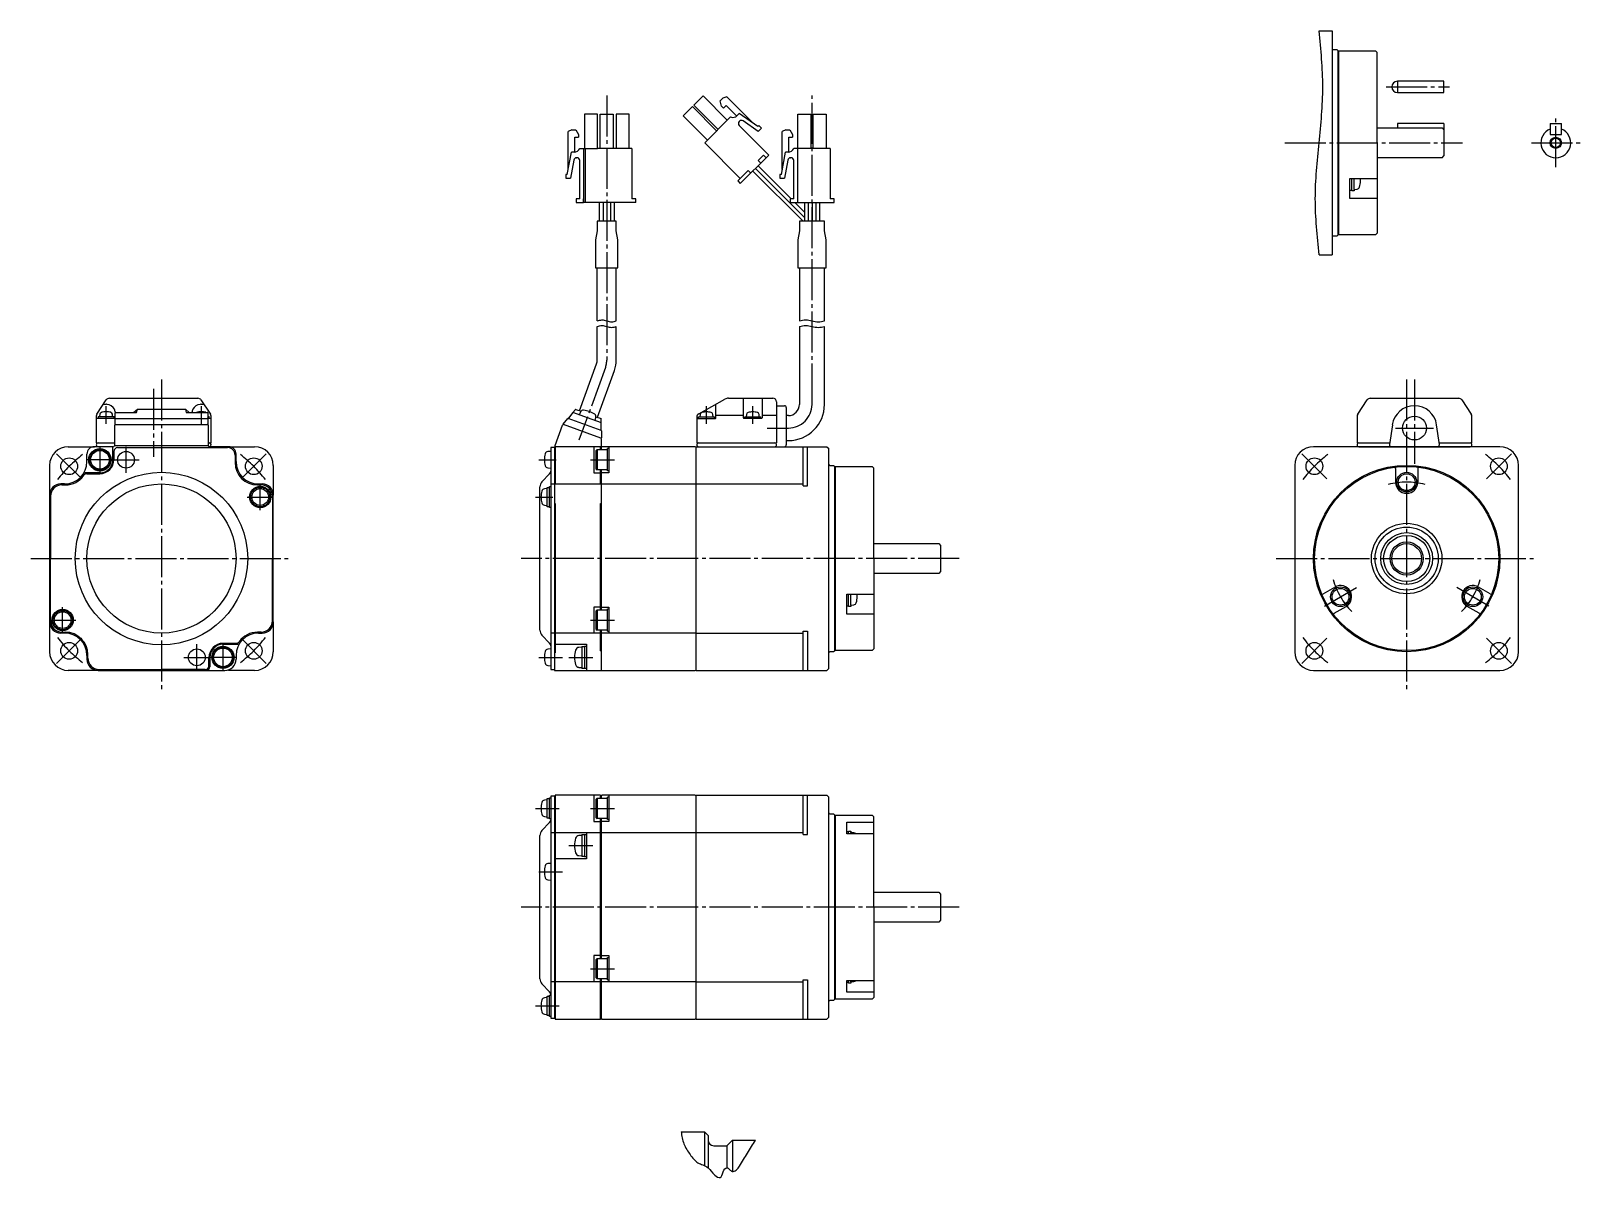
# Model space of a CAD drawing. Header units: millimetres. Extents: x -212 to 204, y -168 to 140.
import ezdxf

# ---------------------------------------------------------------- set-up
doc = ezdxf.new("R2010")
doc.units = ezdxf.units.MM
doc.linetypes.add('DASH_CENTER', pattern=[14, 11, -1, 1, -1])

msp = doc.modelspace()

# ---------------------------------------------------------------- linework, layer by layer
at = {"color": 7, "linetype": 'Continuous'}
for p, q in [((133.5, 140), (137, 140)), ((137, 140), (137, 80)), ((137.3, 135), (138.3, 135)), ((138.3, 135), (138.5, 134.8)), ((138.5, 134.8), (138.5, 85.2)), ((138.7, 133.9), (138.8, 133.9)), ((138.8, 134.6), (138.9, 134.7)), ((138.8, 85.4), (138.8, 134.6)), ((138.9, 134.7), (148.6, 134.7)), ((148.6, 134.7), (149.1, 134.2)), ((149.1, 110), (149.1, 134.2)), ((154.5, 126.5), (154.5, 123.5)), ((167, 126.5), (154.5, 126.5)), ((167, 123.5), (167, 126.5)), ((-31.73, 122.57), (-34.21, 120.09)), ((-25.23, 116.06), (-31.73, 122.57)), ((-27.11, 121.25), (-26.4, 121.96)), ((-26.76, 119.84), (-27.11, 121.25)), ((-25.34, 122.31), (-26.4, 121.96)), ((-25.34, 122.31), (-18.18, 115.15)), ((154.5, 123.5), (167, 123.5)), ((-63.55, 117.7), (-63.55, 108.5)), ((-60.05, 117.7), (-63.55, 117.7)), ((-60.05, 108.5), (-60.05, 117.7)), ((-59.3, 117.7), (-55.8, 117.7)), ((-59.3, 108.5), (-59.3, 117.7)), ((-55.8, 117.7), (-55.8, 108.5)), ((-51.55, 117.7), (-55.05, 117.7)), ((-55.05, 117.7), (-55.05, 108.5)), ((-51.55, 108.5), (-51.55, 117.7)), ((-34.59, 119.71), (-37.07, 117.23)), ((-37.07, 117.23), (-30.56, 110.73)), ((-28.09, 113.2), (-34.59, 119.71)), ((-34.21, 120.09), (-27.7, 113.59)), ((-31.27, 110.02), (-24.34, 116.95)), ((-26.23, 119.31), (-26.76, 119.84)), ((-26.23, 119.31), (-25.52, 120.01)), ((-25.52, 120.01), (-22.69, 117.19)), ((-22.05, 117.83), (-22.57, 117.3)), ((-17.03, 114.36), (-22.05, 117.83)), ((-6.28, 108.5), (-6.28, 117.7)), ((-6.28, 117.7), (-2.78, 117.7)), ((-2.78, 117.7), (-2.78, 108.5)), ((-2.23, 108.5), (-2.23, 117.7)), ((-2.23, 117.7), (1.27, 117.7)), ((1.27, 117.7), (1.27, 108.5)), ((-66.89, 113.5), (-67.89, 113)), ((-67.89, 102.88), (-67.89, 113)), ((-66.89, 113.5), (-65.89, 113.5)), ((-65.89, 113.5), (-65.14, 112.25)), ((-65.14, 112.25), (-65.14, 111.5)), ((-22.04, 115.71), (-21.96, 115.8)), ((-22.04, 114.65), (-14.09, 106.7)), ((-16.92, 113.06), (-21, 115.89)), ((-16.74, 114.65), (-17.03, 114.36)), ((-16.92, 113.06), (-16.03, 113.94)), ((-16.03, 113.94), (-16.74, 114.65)), ((-9.48, 113.5), (-10.48, 113)), ((-10.48, 102.88), (-10.48, 113)), ((-9.48, 113.5), (-8.48, 113.5)), ((-8.48, 113.5), (-7.73, 112.25)), ((-7.73, 112.25), (-7.73, 111.5)), ((149.1, 114), (166.5, 114)), ((167, 115.2), (154.5, 115.2)), ((154.5, 115.2), (154.5, 114)), ((166.5, 114), (167, 113.5)), ((167, 115.2), (167, 106.5)), ((195.5, 115.2), (198.5, 115.2)), ((195.5, 115.2), (195.5, 112.2)), ((195.5, 112.2), (198.5, 112.2)), ((198.5, 112.2), (198.5, 115.2)), ((-66.14, 111.5), (-65.14, 111.5)), ((-66.14, 107.5), (-66.14, 111.5)), ((-64.8, 108.5), (-61.3, 108.5)), ((-63.8, 108.5), (-63.8, 94)), ((-63.3, 94), (-63.3, 108.5)), ((-61.3, 108.5), (-60.05, 108.5)), ((-59.3, 108.5), (-60.05, 108.5)), ((-55.8, 108.5), (-59.3, 108.5)), ((-50.8, 108.5), (-55.8, 108.5)), ((-50.8, 108.5), (-50.8, 95)), ((-21.73, 100.47), (-31.27, 110.02)), ((-8.73, 111.5), (-7.73, 111.5)), ((-8.73, 107.5), (-8.73, 111.5)), ((2.4, 108.5), (-7.4, 108.5)), ((-6.4, 108.5), (-6.4, 94)), ((2.4, 108.5), (2.4, 95)), ((149.1, 110), (149.1, 85.8)), ((-68.14, 101.5), (-67.05, 107.5)), ((-66.41, 105.38), (-67.3, 100.5)), ((-66.3, 107.5), (-67.05, 107.5)), ((-65.68, 106), (-65.55, 106)), ((-64.8, 95), (-64.8, 105.25)), ((-21.73, 99.06), (-14.09, 106.7)), ((-16.92, 105.28), (-15.5, 106.7)), ((-16.92, 105.28), (-16.21, 104.57)), ((-15.5, 106.7), (-14.8, 105.99)), ((-15.5, 106.7), (-14.8, 105.99)), ((-10.73, 101.5), (-9.64, 107.5)), ((-9.01, 105.38), (-9.9, 100.5)), ((-8.9, 107.5), (-9.64, 107.5)), ((-8.27, 106), (-8.15, 106)), ((-7.4, 95), (-7.4, 105.25)), ((166.5, 106), (149.1, 106)), ((166.5, 106), (167, 106.5)), ((-68.55, 101.5), (-68.55, 100.5)), ((-68.14, 101.5), (-68.55, 101.5)), ((-68.55, 100.5), (-67.3, 100.5)), ((-22.43, 99.77), (-19.6, 102.59)), ((-22.43, 99.77), (-21.73, 99.06)), ((-19.6, 102.59), (-18.9, 101.89)), ((-18.35, 102.44), (-4.91, 89)), ((-4.5, 90), (-17.64, 103.14)), ((-16.93, 103.85), (-8.09, 95)), ((-11.15, 101.5), (-11.15, 100.5)), ((-10.73, 101.5), (-11.15, 101.5)), ((-11.15, 100.5), (-9.9, 100.5)), ((141.8, 95.04), (141.8, 100.46)), ((141.8, 100.46), (149.1, 100.46)), ((142.3, 97.1), (142.3, 100.46)), ((142.9, 97.5), (142.9, 100.46)), ((142.3, 97.25), (141.8, 97.25)), ((142.3, 97.1), (142.3, 97.25)), ((142.9, 97.1), (142.3, 97.1)), ((142.9, 97.5), (143.68, 97.57)), ((142.9, 97.5), (142.9, 97.1)), ((-64.8, 95), (-65.8, 95)), ((-65.8, 95), (-65.8, 94)), ((-65.8, 94), (-65.1, 94)), ((-65.1, 94), (-63.8, 94)), ((-63.8, 94), (-63.8, 95)), ((-49.8, 94), (-63.8, 94)), ((-63.8, 94), (-63.8, 94)), ((-59.55, 94), (-59.55, 89)), ((-58.55, 94), (-58.55, 89)), ((-57.55, 94), (-57.55, 89)), ((-56.55, 94), (-56.55, 89)), ((-55.55, 94), (-55.55, 89)), ((-49.8, 95), (-50.8, 95)), ((-49.8, 94), (-49.8, 95)), ((-8.4, 95), (-8.4, 94)), ((-7.4, 95), (-8.4, 95)), ((-8.4, 94), (3.4, 94)), ((-7.09, 94), (-4.5, 91.41)), ((-4.5, 94), (-4.5, 89)), ((-3.5, 94), (-3.5, 89)), ((-2.5, 94), (-2.5, 89)), ((-1.5, 94), (-1.5, 89)), ((-0.5, 94), (-0.5, 89)), ((3.4, 95), (2.4, 95)), ((3.4, 94), (3.4, 95)), ((149.1, 95.04), (141.8, 95.04)), ((-60.1, 89), (-60.1, 86.43)), ((-55, 89), (-60.1, 89)), ((-55, 86.43), (-55, 89)), ((0.85, 89), (-5.85, 89)), ((-5.85, 89), (-5.85, 86.43)), ((0.85, 86.43), (0.85, 89)), ((-60.1, 86.43), (-60.55, 84)), ((-60.55, 84), (-60.55, 76.5)), ((-54.55, 84), (-55, 86.43)), ((-54.55, 76.5), (-54.55, 84)), ((-5.85, 86.43), (-6.3, 84)), ((-6.3, 84), (-6.3, 76.5)), ((1.3, 84), (0.85, 86.43)), ((1.3, 76.5), (1.3, 84)), ((138.3, 85), (137.3, 85)), ((138.5, 85.2), (138.3, 85)), ((138.7, 86.1), (138.8, 86.1)), ((138.9, 85.3), (138.8, 85.4)), ((148.6, 85.3), (138.9, 85.3)), ((149.1, 85.8), (148.6, 85.3)), ((133.5, 80), (137, 80)), ((-60.55, 76.5), (-54.55, 76.5)), ((-60.1, 62.25), (-60.1, 76.5)), ((-55, 62.25), (-55, 76.5)), ((-6.3, 76.5), (1.3, 76.5)), ((-5.85, 76.5), (-5.85, 62.25)), ((0.85, 62.25), (0.85, 76.5)), ((-60.1, 51.74), (-60.1, 60.75)), ((-55, 51.74), (-55, 60.75)), ((-5.85, 60.75), (-5.85, 39.79)), ((0.85, 39.75), (0.85, 60.75)), ((-64.85, 38.15), (-60.28, 50.71)), ((-60.06, 36.41), (-55.49, 48.97)), ((-194.33, 37.25), (-191.8, 41.05)), ((-192.59, 39.87), (-191.85, 39.87)), ((-190.96, 41.5), (-189.35, 41.5)), ((-189.5, 37.51), (-189.5, 36.09)), ((-189.35, 41.5), (-179.1, 41.5)), ((-189.3, 37.71), (-183.67, 37.71)), ((-184.46, 37.71), (-183.46, 38.53)), ((-183.67, 37.71), (-183.46, 38.53)), ((-183.46, 38.53), (-170.54, 38.53)), ((-179.1, 41.5), (-168.85, 41.5)), ((-170.54, 38.53), (-170.33, 37.71)), ((-170.54, 38.53), (-169.54, 37.71)), ((-170.33, 37.71), (-164.7, 37.71)), ((-168.85, 41.5), (-167.23, 41.5)), ((-166.4, 41.05), (-163.87, 37.25)), ((-166.35, 39.87), (-165.61, 39.87)), ((-164.5, 36.09), (-164.5, 37.51)), ((-66.62, 37.66), (-67.86, 36.19)), ((-65.93, 38.47), (-66.62, 37.66)), ((-66.51, 37.69), (-62.8, 36.34)), ((-65.82, 38.5), (-64.46, 38.01)), ((-64.58, 37.82), (-64.91, 37.11)), ((-32.89, 37.29), (-25.86, 41.24)), ((-28.3, 36.2), (-28.3, 39.87)), ((-24.88, 41.5), (-13, 41.5)), ((-20.9, 36.2), (-20.9, 41.5)), ((-15.9, 41.5), (-15.9, 36.2)), ((-12, 40.5), (-12, 29.5)), ((-11.9, 39.5), (-9.9, 39.5)), ((-9.4, 39), (-9.4, 29)), ((143.87, 37.25), (146.4, 41.05)), ((147.24, 41.5), (170.97, 41.5)), ((171.8, 41.05), (174.33, 37.25)), ((-194.5, 36.7), (-194.5, 36.1)), ((-194.5, 36.1), (-194.5, 29.6)), ((-189.5, 36.1), (-194.4, 36.1)), ((-194, 36.6), (-191.85, 36.6)), ((-194, 36.6), (-194, 36.1)), ((-193.55, 37.19), (-193.6, 36.6)), ((-191.85, 36.6), (-189.7, 36.6)), ((-190.1, 36.6), (-190.15, 37.19)), ((-189.7, 36.1), (-189.7, 36.6)), ((-189.5, 36.09), (-164.5, 36.09)), ((-189.5, 35.89), (-189.5, 34.46)), ((-189.5, 34.46), (-164.5, 34.46)), ((-189.5, 29), (-189.5, 34.26)), ((-164.5, 36.6), (-164.2, 36.6)), ((-163.8, 36.1), (-164.5, 36.1)), ((-164.5, 34.46), (-164.5, 35.89)), ((-164.5, 34.26), (-164.5, 29)), ((-164.2, 36.1), (-164.2, 36.6)), ((-163.7, 36.1), (-163.7, 36.7)), ((-163.7, 29.6), (-163.7, 36.1)), ((-71.4, 28.79), (-69.4, 34.27)), ((-69.24, 34.57), (-68.01, 36.04)), ((-59.13, 30.75), (-69.2, 34.41)), ((-59.07, 32.85), (-67.9, 36.07)), ((-62.8, 36.34), (-59.09, 34.99)), ((-60.69, 35.57), (-60.48, 36.33)), ((-60.46, 36.55), (-59.09, 36.06)), ((-59.03, 34.9), (-59.03, 35.96)), ((-59.02, 32.98), (-59.03, 34.9)), ((-33.4, 36.42), (-33.4, 29.5)), ((-33.4, 36.1), (-28.4, 36.1)), ((-32.95, 36.1), (-32.95, 36.55)), ((-32.95, 36.55), (-28.65, 36.55)), ((-32.5, 37.14), (-32.55, 36.55)), ((-29.05, 36.55), (-29.1, 37.14)), ((-28.65, 36.1), (-28.65, 36.55)), ((-28.3, 37), (-20.9, 37)), ((-16, 36.1), (-20.8, 36.1)), ((-20.55, 36.55), (-16.25, 36.55)), ((-20.55, 36.1), (-20.55, 36.55)), ((-20.1, 37.14), (-20.15, 36.55)), ((-16.65, 36.55), (-16.7, 37.14)), ((-16.25, 36.1), (-16.25, 36.55)), ((-15.9, 37), (-12, 37)), ((-8.85, 36.85), (-9.4, 36.85)), ((143.7, 36.7), (143.7, 29.6)), ((153.16, 34.32), (152.43, 29.07)), ((165.77, 29.07), (165.04, 34.32)), ((174.5, 29.6), (174.5, 36.7)), ((-194.4, 29.5), (-189.5, 29.5)), ((-164.5, 29.5), (-163.8, 29.5)), ((-59, 32.76), (-59, 30.84)), ((-59, 28.5), (-59, 30.56)), ((-33.4, 29.5), (-12, 29.5)), ((-9.4, 30.15), (-8.85, 30.15)), ((143.8, 29.5), (152.49, 29.5)), ((165.71, 29.5), (174.4, 29.5)), ((-202, 28.5), (-195, 28.5)), ((-197, 24.5), (-197, 26.5)), ((-190, 28.5), (-195, 28.5)), ((-190, 25), (-190, 28.5)), ((-189.75, 27.25), (-189.75, 25.05)), ((-189.54, 28.79), (-164.45, 28.79)), ((-188.75, 28.25), (-177, 28.25)), ((-177, 28.25), (-159.25, 28.25)), ((-159, 28.5), (-164, 28.5)), ((-159, 28.5), (-152, 28.5)), ((-157.25, 26.25), (-157.25, 24.25)), ((-157, 24.5), (-157, 26.5)), ((-72.6, 27.25), (-73.38, 27.18)), ((-72.6, 28.25), (-72.6, -31.25)), ((-71.6, 28.25), (-72.6, 28.25)), ((-71.6, 28.25), (-71.6, -31.5)), ((-71.4, 28.25), (-71.6, 28.25)), ((-71.4, 28.5), (-71.4, 28.79)), ((-71.4, 28.5), (-71.4, 18.5)), ((-59.2, 28.5), (-71.4, 28.5)), ((-61, 28.5), (-61, 21.5)), ((-60.13, 27.75), (-60.38, 27.5)), ((-60.38, 22.5), (-60.38, 27.5)), ((-60.13, 27.75), (-60.13, 22.25)), ((-60.13, 27.75), (-57.38, 27.75)), ((-59.2, 27.75), (-59.2, 28.5)), ((-59.2, 28.5), (-59, 28.5)), ((-59, 28.5), (-59, 28.4)), ((-58.9, 28.5), (-59, 28.4)), ((-59, 27.75), (-59, 28.4)), ((-33.8, 28.5), (-58.9, 28.5)), ((-57.38, 22), (-57.38, 28)), ((-57, 28), (-57.38, 28)), ((-57, 28.5), (-57, 21.5)), ((-33.7, 28.4), (-33.8, 28.5)), ((-33.7, 28.4), (-33.6, 28.5)), ((-33.7, 28.4), (-33.7, -31.4)), ((-33.6, 28.5), (1.5, 28.5)), ((-4.9, 18), (-4.9, 28.5)), ((-3.7, 18), (-3.7, 28.5)), ((1.5, 28.5), (2, 28)), ((2, -31), (2, 28)), ((157, 28.5), (132, 28.5)), ((144.2, 28.5), (159.1, 28.5)), ((182, 28.5), (157, 28.5)), ((159.1, 28.5), (174, 28.5)), ((-207, 23.5), (-207, 15.5)), ((-193.5, 21.5), (-197.25, 21.5)), ((-197, 21.25), (-193.55, 21.25)), ((-147, 23.5), (-147, 15.5)), ((-74.94, 19.09), (-72.88, 21.21)), ((-73.38, 22.82), (-72.6, 22.75)), ((-61, 21.5), (-59.2, 21.5)), ((-60.38, 22.5), (-60.13, 22.25)), ((-57.38, 22.25), (-60.13, 22.25)), ((-59.2, 18.5), (-59.2, 22.25)), ((-59, -15.25), (-59, 22.25)), ((-57, 21.5), (-59, 21.5)), ((-57, 22), (-57.38, 22)), ((2.3, 23.5), (3.3, 23.5)), ((3.3, 23.5), (3.5, 23.3)), ((3.5, 23.3), (3.5, -26.3)), ((3.7, 22.4), (3.8, 22.4)), ((3.8, 23.1), (3.9, 23.2)), ((3.8, -26.1), (3.8, 23.1)), ((3.9, 23.2), (13.6, 23.2)), ((13.6, 23.2), (14.1, 22.7)), ((14.1, -1.5), (14.1, 22.7)), ((127, 23.5), (127, -26.5)), ((154, 22.65), (154, 19)), ((160, 22.65), (160, 19)), ((187, -26.5), (187, 23.5)), ((-203, 18.5), (-204, 18.5)), ((-203.75, 18.25), (-202.75, 18.25)), ((-151.25, 18.25), (-150.25, 18.25)), ((-151, 18.5), (-150, 18.5)), ((-75.5, -20.7), (-75.5, 17.7)), ((-73.5, 17.25), (-74.28, 17.18)), ((-73.5, 12.4), (-73.5, 17.6)), ((-73.5, 17.6), (-72.9, 17.6)), ((-72.9, 12.15), (-72.9, 17.85)), ((-72.9, 17.85), (-72.6, 17.85)), ((-72.6, 18.5), (-71.6, 18.5)), ((-71.6, 18.5), (-59, 18.5)), ((-59, 18.5), (-33.7, 18.5)), ((-33.7, 18.5), (-4.9, 18.5)), ((-4.9, 18), (-3.7, 18)), ((-207, 15.5), (-207, -18.5)), ((-206.75, 15.25), (-206.75, -1.5)), ((-147.25, 15.25), (-147.25, -1.5)), ((-147, -18.5), (-147, 15.5)), ((-74.28, 12.82), (-73.5, 12.75)), ((-71.6, 13.25), (-71.4, 13.25)), ((-71.4, 13.25), (-71.4, -26.75)), ((-59.2, 13.25), (-59, 13.25)), ((-59.2, -15.25), (-59.2, 13.25)), ((-72.9, 12.4), (-73.5, 12.4)), ((-72.6, 12.15), (-72.9, 12.15)), ((14.1, 2.5), (31.5, 2.5)), ((31.5, 2.5), (32, 2)), ((32, 2), (32, -5)), ((-206.75, -18.5), (-206.75, -1.5)), ((-147.25, -18.25), (-147.25, -1.5)), ((14.1, -1.5), (14.1, -25.7)), ((31.5, -5.5), (14.1, -5.5)), ((32, -5), (31.5, -5.5)), ((6.8, -11.04), (14.1, -11.04)), ((6.8, -16.46), (6.8, -11.04)), ((7.3, -14.4), (7.3, -11.04)), ((7.9, -14), (7.9, -11.04)), ((134.59, -10.98), (137.75, -9.15)), ((179.41, -10.98), (176.25, -9.15)), ((-61, -14.5), (-61, -21.5)), ((-59.2, -14.5), (-61, -14.5)), ((-60.13, -15.25), (-60.38, -15.5)), ((-60.38, -20.5), (-60.38, -15.5)), ((-60.13, -15.25), (-60.13, -20.75)), ((-60.13, -15.25), (-57.38, -15.25)), ((-59, -14.5), (-57, -14.5)), ((-57.38, -21), (-57.38, -15)), ((-57.38, -15), (-57, -15)), ((-57, -14.5), (-57, -21.5)), ((7.3, -14.25), (6.8, -14.25)), ((14.1, -16.46), (6.8, -16.46)), ((7.3, -14.4), (7.3, -14.25)), ((7.9, -14.4), (7.3, -14.4)), ((7.9, -14), (8.68, -13.93)), ((7.9, -14), (7.9, -14.4)), ((137.59, -16.17), (140.75, -14.35)), ((176.41, -16.17), (173.25, -14.35)), ((-207, -18.5), (-207, -26.5)), ((-147, -18.5), (-147, -26.5)), ((-60.38, -20.5), (-60.13, -20.75)), ((-57.38, -20.75), (-60.13, -20.75)), ((-59.2, -26.25), (-59.2, -20.75)), ((-59, -31.5), (-59, -20.75)), ((-203, -21.5), (-204, -21.5)), ((-203.75, -21.25), (-202.75, -21.25)), ((-160.5, -24.5), (-156.74, -24.5)), ((-156.99, -24.25), (-160.45, -24.25)), ((-150.25, -21.25), (-151.25, -21.25)), ((-151, -21.5), (-150, -21.5)), ((-72.88, -24.21), (-74.94, -22.09)), ((-71.6, -21.5), (-72.6, -21.5)), ((-59.2, -21.5), (-71.4, -21.5)), ((-71.4, -24.5), (-63, -24.5)), ((-63, -24.5), (-63, -31.5)), ((-33.7, -21.5), (-59, -21.5)), ((-57.38, -21), (-57, -21)), ((-33.7, -21.5), (-4.9, -21.5)), ((-4.9, -31.5), (-4.9, -21)), ((-4.9, -21), (-3.7, -21)), ((-3.7, -21), (-3.7, -31.5)), ((-197, -27.5), (-197, -28.5)), ((-196.75, -28.25), (-196.75, -27.25)), ((-164.25, -30.25), (-164.25, -28.05)), ((-164, -28), (-164, -30.5)), ((-157, -27.5), (-157, -28.5)), ((-72.6, -25.75), (-73.38, -25.82)), ((-71.6, -26.75), (-71.4, -26.75)), ((-64.2, -25.25), (-65.05, -25.32)), ((-64.2, -25.05), (-64.2, -30.95)), ((-64.2, -25.05), (-63.5, -25.05)), ((-63.5, -25), (-63, -25)), ((-63.5, -25), (-63.5, -31)), ((-59.2, -26.25), (-59, -26.25)), ((3.3, -26.5), (2.3, -26.5)), ((3.5, -26.3), (3.3, -26.5)), ((3.7, -25.4), (3.8, -25.4)), ((3.9, -26.2), (3.8, -26.1)), ((13.6, -26.2), (3.9, -26.2)), ((14.1, -25.7), (13.6, -26.2)), ((-194, -31.5), (-202, -31.5)), ((-194, -31.5), (-160, -31.5)), ((-193.75, -31.25), (-177, -31.25)), ((-165.25, -31.25), (-177, -31.25)), ((-152, -31.5), (-159, -31.5)), ((-73.38, -30.18), (-72.6, -30.25)), ((-72.6, -31.25), (-71.6, -31.25)), ((-71.6, -31.5), (-63, -31.5)), ((-65.05, -30.68), (-64.2, -30.75)), ((-63.5, -30.95), (-64.2, -30.95)), ((-63, -31), (-63.5, -31)), ((-63, -31.5), (-59, -31.5)), ((-59, -31.4), (-58.9, -31.5)), ((-58.9, -31.5), (-33.8, -31.5)), ((-33.8, -31.5), (-33.7, -31.4)), ((-33.7, -31.4), (-33.6, -31.5)), ((-33.6, -31.5), (1.5, -31.5)), ((1.5, -31.5), (2, -31)), ((132, -31.5), (157, -31.5)), ((157, -31.5), (182, -31.5)), ((-73.5, -66.25), (-74.28, -66.32)), ((-73.5, -71.1), (-73.5, -65.9)), ((-73.5, -65.9), (-72.9, -65.9)), ((-72.9, -71.35), (-72.9, -65.65)), ((-72.9, -65.65), (-72.6, -65.65)), ((-72.6, -65.25), (-72.6, -124.75)), ((-71.6, -65.25), (-72.6, -65.25)), ((-71.6, -65.25), (-71.6, -124.75)), ((-71.4, -65.25), (-71.6, -65.25)), ((-63, -65), (-71.4, -65)), ((-71.4, -65), (-71.4, -125)), ((-59.2, -65), (-63, -65)), ((-61, -65), (-61, -72)), ((-60.13, -65.75), (-60.38, -66)), ((-60.38, -71), (-60.38, -66)), ((-60.13, -65.75), (-60.13, -71.25)), ((-60.13, -65.75), (-57.38, -65.75)), ((-59.2, -65), (-59.2, -65.25)), ((-59.2, -65.25), (-59, -65.25)), ((-59.2, -65.75), (-59.2, -65.25)), ((-58.9, -65), (-59, -65.1)), ((-59, -65.75), (-59, -65.1)), ((-33.8, -65), (-58.9, -65)), ((-57.38, -71.5), (-57.38, -65.5)), ((-57, -65.5), (-57.38, -65.5)), ((-57, -65), (-57, -72)), ((-33.7, -65.1), (-33.8, -65)), ((-33.7, -65.1), (-33.6, -65)), ((-33.7, -65.1), (-33.7, -124.9)), ((-33.6, -65), (1.5, -65)), ((-4.9, -75.5), (-4.9, -65)), ((-3.7, -75.5), (-3.7, -65)), ((1.5, -65), (2, -65.5)), ((2, -124.5), (2, -65.5)), ((2.3, -70), (3.3, -70)), ((3.3, -70), (3.5, -70.2)), ((3.5, -70.2), (3.5, -119.8)), ((3.8, -70.4), (3.9, -70.3)), ((3.8, -119.6), (3.8, -70.4)), ((3.9, -70.3), (13.6, -70.3)), ((13.6, -70.3), (14.1, -70.8)), ((-74.94, -74.41), (-72.88, -72.29)), ((-74.28, -70.68), (-73.5, -70.75)), ((-72.9, -71.1), (-73.5, -71.1)), ((-72.6, -71.35), (-72.9, -71.35)), ((-61, -72), (-59.2, -72)), ((-60.38, -71), (-60.13, -71.25)), ((-57.38, -71.25), (-60.13, -71.25)), ((-59.2, -108.75), (-59.2, -71.25)), ((-59, -108.75), (-59, -71.25)), ((-57, -72), (-59, -72)), ((-57, -71.5), (-57.38, -71.5)), ((3.7, -71.1), (3.8, -71.1)), ((6.8, -75.36), (6.8, -72.21)), ((6.8, -72.21), (14.1, -72.21)), ((6.8, -74.75), (7.3, -74.75)), ((7.3, -74.6), (7.9, -74.6)), ((7.3, -75.36), (7.3, -74.6)), ((7.3, -74.75), (7.3, -74.6)), ((7.9, -74.6), (7.9, -75)), ((14.1, -95), (14.1, -70.8)), ((-75.5, -114.2), (-75.5, -75.8)), ((-72.6, -75), (-71.6, -75)), ((-71.4, -75), (-59.2, -75)), ((-64.2, -75.75), (-65.05, -75.82)), ((-64.2, -75.55), (-63.5, -75.55)), ((-64.2, -75.55), (-64.2, -81.45)), ((-63.5, -75.5), (-63.5, -81.5)), ((-63.5, -75.5), (-63, -75.5)), ((-63, -75), (-63, -82)), ((-59, -75), (-33.7, -75)), ((-33.7, -75), (-4.9, -75)), ((-4.9, -75.5), (-3.7, -75.5)), ((14.1, -75.36), (6.8, -75.36)), ((7.9, -75.36), (7.9, -75)), ((8.68, -75.06), (7.9, -75)), ((-63, -82), (-71.4, -82)), ((-65.05, -81.18), (-64.2, -81.25)), ((-63.5, -81.45), (-64.2, -81.45)), ((-63, -81.5), (-63.5, -81.5)), ((-72.6, -83.25), (-73.38, -83.32)), ((-73.38, -87.68), (-72.6, -87.75)), ((14.1, -91), (31.5, -91)), ((31.5, -91), (32, -91.5)), ((14.1, -95), (14.1, -119.2)), ((32, -91.5), (32, -98.5)), ((31.5, -99), (14.1, -99)), ((32, -98.5), (31.5, -99)), ((-61, -108), (-61, -115)), ((-59.2, -108), (-61, -108)), ((-59, -108), (-57, -108)), ((-57, -108), (-57, -115)), ((-60.13, -108.75), (-60.38, -109)), ((-60.38, -114), (-60.38, -109)), ((-60.13, -108.75), (-60.13, -114.25)), ((-60.13, -108.75), (-57.38, -108.75)), ((-57.38, -114.5), (-57.38, -108.5)), ((-57.38, -108.5), (-57, -108.5)), ((-72.88, -117.71), (-74.94, -115.59)), ((-71.6, -115), (-72.6, -115)), ((-59.2, -115), (-71.4, -115)), ((-60.38, -114), (-60.13, -114.25)), ((-57.38, -114.25), (-60.13, -114.25)), ((-59.2, -125), (-59.2, -114.25)), ((-59, -124.9), (-59, -114.25)), ((-33.7, -115), (-59, -115)), ((-57.38, -114.5), (-57, -114.5)), ((-33.7, -115), (-4.9, -115)), ((-4.9, -125), (-4.9, -114.5)), ((-4.9, -114.5), (-3.7, -114.5)), ((-3.7, -114.5), (-3.7, -125)), ((6.8, -117.79), (6.8, -114.64)), ((6.8, -114.64), (14.1, -114.64)), ((7.3, -115.25), (6.8, -115.25)), ((7.3, -115.4), (7.3, -114.64)), ((7.3, -115.4), (7.3, -115.25)), ((7.9, -115.4), (7.3, -115.4)), ((7.9, -115), (7.9, -114.64)), ((7.9, -115), (8.68, -114.93)), ((7.9, -115), (7.9, -115.4)), ((-73.5, -119.25), (-74.28, -119.32)), ((-73.5, -118.9), (-72.9, -118.9)), ((-73.5, -124.1), (-73.5, -118.9)), ((-72.9, -118.65), (-72.6, -118.65)), ((-72.9, -124.35), (-72.9, -118.65)), ((3.3, -120), (2.3, -120)), ((3.5, -119.8), (3.3, -120)), ((3.7, -118.9), (3.8, -118.9)), ((3.9, -119.7), (3.8, -119.6)), ((13.6, -119.7), (3.9, -119.7)), ((14.1, -117.79), (6.8, -117.79)), ((14.1, -119.2), (13.6, -119.7)), ((-74.28, -123.68), (-73.5, -123.75)), ((-72.9, -124.1), (-73.5, -124.1)), ((-72.6, -124.35), (-72.9, -124.35)), ((1.5, -125), (2, -124.5)), ((-72.6, -124.75), (-71.6, -124.75)), ((-71.6, -124.75), (-71.4, -124.75)), ((-71.4, -125), (-59.2, -125)), ((-59, -125), (-59.2, -125)), ((-59, -124.9), (-58.9, -125)), ((-59, -124.9), (-59, -125)), ((-58.9, -125), (-33.8, -125)), ((-33.8, -125), (-33.7, -124.9)), ((-33.7, -124.9), (-33.6, -125)), ((-33.6, -125), (1.5, -125)), ((-37.62, -155.25), (-31.37, -155.25)), ((-31.37, -155.25), (-30.37, -156.25)), ((-31.37, -155.25), (-31.37, -164.3)), ((-30.37, -156.25), (-30.37, -164.9)), ((-25.37, -159), (-23.87, -157.5)), ((-23.87, -157.5), (-23.87, -165.88)), ((-23.87, -157.5), (-17.62, -157.5)), ((-28.87, -159), (-25.37, -159)), ((-25.37, -159), (-25.37, -164.9))]:
    msp.add_line(p, q, dxfattribs=at)
at = {"color": 1, "linetype": 'DASH_CENTER'}
for p, q in [((151.5, 125), (168.5, 125)), ((-57.55, 122.7), (-57.55, 51.74)), ((-2.5, 39.77), (-2.5, 122.7)), ((197, 103.5), (197, 116.5)), ((124.3, 110), (172, 110)), ((190.5, 110), (203.5, 110)), ((-177, 46.5), (-177, -36.5)), ((-57.93, 49.71), (-65.02, 30.23)), ((157, 46.5), (157, -36.5)), ((159.1, 46.5), (159.1, 23.91)), ((-179.1, 44), (-179.1, 25.75)), ((-191.85, 34.6), (-191.85, 39.4)), ((-166.35, 39.4), (-166.35, 34.6)), ((-30.8, 34.6), (-30.8, 39.35)), ((-18.4, 34.6), (-18.4, 39.35)), ((-14.5, 33.5), (-8.85, 33.5)), ((154, 33.5), (164.2, 33.5)), ((-205.11, 26.61), (-198.39, 19.89)), ((-189.9, 25), (-197.1, 25)), ((-193.5, 28.6), (-193.5, 21.4)), ((-190, 25), (-183, 25)), ((-186.5, 21.5), (-186.5, 28.5)), ((-148.89, 26.61), (-155.61, 19.89)), ((-75.8, 25), (-71.1, 25)), ((-61.88, 25), (-55.5, 25)), ((135.61, 19.89), (128.89, 26.61)), ((185.11, 26.61), (178.39, 19.89)), ((-150.5, 11.5), (-150.5, 18.5)), ((-154, 15), (-147, 15)), ((-76.7, 15), (-72, 15)), ((-212, -1.5), (-142, -1.5)), ((37, -1.5), (-80.5, -1.5)), ((122, -1.5), (192, -1.5)), ((134.92, -14.25), (143.58, -9.25)), ((179.08, -14.25), (170.42, -9.25)), ((-203.5, -21.5), (-203.5, -14.5)), ((-207, -18), (-200, -18)), ((-61.88, -18), (-55.5, -18)), ((-198.39, -22.89), (-205.11, -29.61)), ((-167.5, -31.5), (-167.5, -24.5)), ((-160.5, -24.4), (-160.5, -31.6)), ((-155.61, -22.89), (-148.89, -29.61)), ((135.61, -22.89), (128.89, -29.61)), ((185.11, -29.61), (178.39, -22.89)), ((-171, -28), (-164, -28)), ((-156.9, -28), (-164.1, -28)), ((-75.8, -28), (-69.42, -28)), ((-67.7, -28), (-61.32, -28)), ((-76.7, -68.5), (-70.32, -68.5)), ((-61.88, -68.5), (-55.5, -68.5)), ((-67.7, -78.5), (-61.32, -78.5)), ((-75.8, -85.5), (-69.42, -85.5)), ((37, -95), (-80.5, -95)), ((-61.88, -111.5), (-55.5, -111.5)), ((-76.7, -121.5), (-70.32, -121.5))]:
    msp.add_line(p, q, dxfattribs=at)
at = {"color": 2, "linetype": 'Continuous'}
msp.add_circle((197, 110), 1.5, dxfattribs=at)
at = {"color": 7, "linetype": 'Continuous'}
for centre, radius in [((197, 110), 1.25), ((159.1, 33.5), 3.2), ((-201.75, 23.25), 2.25), ((-193.5, 25), 3), ((-193.5, 25), 2.75), ((-193.5, 25), 2.5), ((-186.5, 25), 2.25), ((-152.25, 23.25), 2.25), ((132.25, 23.25), 2.25), ((181.75, 23.25), 2.25), ((-177, -1.5), 23.13), ((157, -1.5), 25), ((157, -1.5), 24.7), ((157, 19), 2.65), ((157, 19), 2.25), ((-177, -1.5), 20), ((-150.5, 15), 2.85), ((-150.5, 15), 2.6), ((-150.5, 15), 2.25), ((157, -1.5), 9.45), ((157, -1.5), 8.45), ((157, -1.5), 6.95), ((157, -1.5), 6.2), ((157, -1.5), 4.45), ((157, -1.5), 4), ((139.25, -11.75), 2.65), ((139.25, -11.75), 2.25), ((174.75, -11.75), 2.65), ((174.75, -11.75), 2.25), ((-203.5, -18), 2.85), ((-203.5, -18), 2.6), ((-203.5, -18), 2.25), ((-201.75, -26.25), 2.25), ((-152.25, -26.25), 2.25), ((132.25, -26.25), 2.25), ((181.75, -26.25), 2.25), ((-167.5, -28), 2.25), ((-160.5, -28), 3), ((-160.5, -28), 2.75), ((-160.5, -28), 2.5)]:
    msp.add_circle(centre, radius, dxfattribs=at)
for centre, radius, start, end in [((137.3, 135.3), 0.3, 180, 270), ((138.7, 134.1), 0.2, 180, 270), ((154.5, 125), 1.5, 90, 180), ((154.5, 125), 1.5, 180, 270), ((-23.7, 118.36), 1.55, 245.7532, 316.8667), ((-21.51, 115.18), 0.75, 135, 225), ((-21.43, 115.27), 0.75, 55.3048, 135), ((197, 110), 4, 112.0243, 270), ((197, 110), 4, 270, 67.9757), ((-66.25, 109.05), 1.55, 268.1333, 339.2468), ((-8.85, 109.05), 1.55, 268.1333, 339.2468), ((-65.68, 105.25), 0.75, 90, 169.6952), ((-65.55, 105.25), 0.75, 0, 90), ((-8.27, 105.25), 0.75, 90, 169.6952), ((-8.15, 105.25), 0.75, 0, 90), ((138.6, 99.75), 6, 344.5573, 0), ((138.6, 99.75), 6, 0, 6.7695), ((143.61, 98.37), 0.8, 275, 344.5573), ((137.3, 84.7), 0.3, 90, 180), ((138.7, 85.9), 0.2, 90, 180), ((-63.1, 51.74), 3, 340, 0), ((-63.1, 51.74), 8.1, 340, 0), ((-192.95, 37.14), 0.6, 106.3877, 175), ((-191.85, 33.4), 4.5, 90, 106.3877), ((-191.85, 37.37), 2.5, 84.2608, 90), ((-191.85, 33.4), 4.5, 73.6123, 90), ((-190.96, 40.5), 1, 90, 146.3099), ((-191.85, 37.37), 2.5, 27.6248, 84.2608), ((-190.75, 37.14), 0.6, 5, 73.6123), ((-191.85, 37.37), 2.5, 7.6193, 27.6248), ((-189.3, 37.51), 0.2, 90, 180), ((-166.35, 37.37), 2.5, 152.3752, 172.0699), ((-166.35, 37.37), 2.5, 95.7392, 152.3752), ((-166.35, 33.4), 4.5, 90, 106.546), ((-167.23, 40.5), 1, 33.6901, 90), ((-166.35, 37.37), 2.5, 90, 95.7392), ((-166.35, 33.4), 4.5, 73.6123, 90), ((-164.7, 37.51), 0.2, 0, 90), ((-66.54, 37.6), 0.1, 70, 139.8637), ((-65.86, 38.41), 0.1, 70, 139.8637), ((-63.86, 37.48), 0.8, 85.4427, 155), ((-64.27, 32.3), 6, 70, 85.4427), ((-64.27, 32.3), 6, 54.5573, 70), ((-31.9, 37.09), 0.6, 106.3877, 175), ((-30.8, 33.35), 4.5, 90, 106.3877), ((-30.8, 33.35), 4.5, 73.6123, 90), ((-29.7, 37.09), 0.6, 5, 73.6123), ((-24.88, 39.5), 2, 90, 119.3578), ((-19.5, 37.09), 0.6, 106.3877, 175), ((-18.4, 33.35), 4.5, 90, 106.3877), ((-18.4, 33.35), 4.5, 73.6123, 90), ((-17.3, 37.09), 0.6, 5, 73.6123), ((-13, 40.5), 1, 0, 90), ((-11.9, 39.4), 0.1, 90, 180), ((-9.9, 39), 0.5, 0, 90), ((-8.85, 39.85), 9.7, 270, 0), ((-8.85, 39.85), 3, 270, 0), ((147.24, 40.5), 1, 90, 146.3099), ((159.1, 33.5), 6, 7.8875, 172.1125), ((170.97, 40.5), 1, 33.6901, 90), ((-193.5, 36.7), 1, 146.3099, 180), ((-194.4, 36), 0.1, 90, 180), ((-189.3, 35.89), 0.2, 90, 180), ((-189.3, 34.26), 0.2, 90, 180), ((-164.7, 35.89), 0.2, 0, 90), ((-164.7, 34.26), 0.2, 0, 90), ((-164.7, 36.7), 1, 0, 33.6901), ((-163.8, 36), 0.1, 0, 90), ((-69.22, 34.21), 0.2, 70, 160), ((-69.17, 34.51), 0.1, 140, 250), ((-67.94, 35.97), 0.1, 70, 140), ((-67.78, 36.13), 0.1, 139.8637, 250), ((-61.26, 36.54), 0.8, 345, 54.5573), ((-59.13, 35.96), 0.1, 0.1363, 70), ((-59.13, 34.9), 0.1, 0.1363, 70), ((-32.4, 36.42), 1, 119.3578, 180), ((-28.4, 36.2), 0.1, 270, 0), ((-20.8, 36.2), 0.1, 180, 270), ((-16, 36.2), 0.1, 270, 0), ((144.7, 36.7), 1, 146.3099, 180), ((173.5, 36.7), 1, 0, 33.6901), ((-194.4, 29.6), 0.1, 180, 270), ((-194, 29), 0.5, 90, 270), ((-164.2, 29), 0.5, 281.537, 90), ((-163.8, 29.6), 0.1, 270, 0), ((-59.12, 32.98), 0.1, 250, 0.1363), ((-59.1, 30.84), 0.1, 250, 360), ((-59.2, 30.56), 0.2, 0, 70), ((-59.1, 32.76), 0.1, 0, 70), ((-32.9, 29), 0.5, 90, 270), ((-12.5, 29), 0.5, 270, 90), ((143.8, 29.6), 0.1, 180, 270), ((144.2, 29), 0.5, 90, 270), ((174, 29), 0.5, 270, 90), ((174.4, 29.6), 0.1, 270, 0), ((-202, 23.5), 5, 90, 180), ((-195, 26.5), 2, 90, 180), ((-193.55, 25.05), 3.8, 270, 360), ((-193.5, 25), 3.5, 270, 0), ((-190, 29), 0.5, 270, 0), ((-188.75, 27.25), 1, 90, 180), ((-164, 29), 0.5, 180, 270), ((-159.25, 26.25), 2, 360, 90), ((-159, 26.5), 2, 360, 90), ((-152, 23.5), 5, 360, 90), ((-68.3, 25), 6, 164.5573, 180), ((-68.3, 25), 6, 180, 195.4427), ((-73.31, 26.38), 0.8, 95, 164.5573), ((-9.9, 29), 0.5, 270, 0), ((132, 23.5), 5, 90, 180), ((152.92, 29), 0.5, 172.1125, 270), ((165.28, 29), 0.5, 270, 7.8875), ((182, 23.5), 5, 0, 90), ((-203, 24.5), 6, 270, 0), ((-202.75, 24.25), 6, 270, 325.1501), ((-197.25, 20.5), 1, 90, 145.1501), ((-197, 20.25), 1, 90, 145.1501), ((-151.25, 24.25), 6, 180, 270), ((-151, 24.5), 6, 180, 270), ((-73.31, 23.62), 0.8, 195.4427, 265), ((-73.6, 21.91), 1, 315.971, 0), ((2.3, 23.8), 0.3, 180, 270), ((3.7, 22.6), 0.2, 180, 270), ((153.5, 22.65), 0.5, 0, 44.6488), ((160.5, 22.65), 0.5, 135.3512, 180), ((-204, 15.5), 3, 90, 180), ((-203.75, 15.25), 3, 90, 180), ((-150.25, 15.25), 3, 0, 90), ((-150, 15.5), 3, 0, 90), ((-73.5, 17.7), 2, 135.971, 180), ((-74.21, 16.38), 0.8, 95, 164.5573), ((157, 19), 3, 180, 0), ((-69.2, 15), 6, 164.5573, 180), ((-69.2, 15), 6, 180, 195.4427), ((-74.21, 13.62), 0.8, 195.4427, 265), ((3.6, -11.75), 6, 344.5573, 0), ((3.6, -11.75), 6, 0, 6.7695), ((134.34, -10.54), 0.5, 255.3512, 300), ((139.25, -11.75), 3, 300, 120), ((174.75, -11.75), 3, 60, 240), ((179.66, -10.54), 0.5, 240, 284.6488), ((8.61, -13.13), 0.8, 275, 344.5573), ((137.84, -16.6), 0.5, 120, 164.6488), ((176.16, -16.6), 0.5, 15.3512, 60), ((-204, -18.5), 3, 180, 270), ((-203.75, -18.25), 3, 180, 270), ((-150.25, -18.25), 3, 270, 0), ((-150, -18.5), 3, 270, 0), ((-73.5, -20.7), 2, 180, 224.029), ((-203, -27.5), 6, 0, 90), ((-202.75, -27.25), 6, 0, 90), ((-160.45, -28.05), 3.8, 90, 180), ((-160.5, -28), 3.5, 90, 180), ((-151, -27.5), 6, 90, 180), ((-156.99, -23.25), 1, 270, 325.1501), ((-156.74, -23.5), 1, 270, 325.1501), ((-151.25, -27.25), 6, 90, 145.1501), ((-73.6, -24.91), 1, 360, 44.029), ((-202, -26.5), 5, 180, 270), ((-194, -28.5), 3, 180, 270), ((-193.75, -28.25), 3, 180, 270), ((-160, -28.5), 3, 270, 0), ((-152, -26.5), 5, 270, 0), ((-68.3, -28), 6, 164.5573, 180), ((-68.3, -28), 6, 180, 195.4427), ((-73.31, -26.62), 0.8, 95, 164.5573), ((-59.2, -28), 7, 163.743, 180), ((-59.2, -28), 7, 180, 196.257), ((-64.96, -26.32), 1, 95, 163.743), ((2.3, -26.8), 0.3, 90, 180), ((3.7, -25.6), 0.2, 90, 180), ((132, -26.5), 5, 180, 270), ((182, -26.5), 5, 270, 0), ((-165.25, -30.25), 1, 270, 0), ((-165, -30.5), 1, 270, 0), ((-73.31, -29.38), 0.8, 195.4427, 265), ((-64.96, -29.68), 1, 196.257, 265), ((-74.21, -67.12), 0.8, 95, 164.5573), ((-69.2, -68.5), 6, 164.5573, 180), ((-69.2, -68.5), 6, 180, 195.4427), ((-74.21, -69.88), 0.8, 195.4427, 265), ((2.3, -69.7), 0.3, 180, 270), ((-73.5, -75.8), 2, 135.971, 180), ((-73.6, -71.59), 1, 315.971, 0), ((3.7, -70.9), 0.2, 180, 270), ((-59.2, -78.5), 7, 163.743, 180), ((-59.2, -78.5), 7, 180, 196.257), ((-64.96, -76.82), 1, 95, 163.743), ((8.61, -75.86), 0.8, 39.2817, 85), ((-64.96, -80.18), 1, 196.257, 265), ((-68.3, -85.5), 6, 164.5573, 180), ((-68.3, -85.5), 6, 180, 195.4427), ((-73.31, -84.12), 0.8, 95, 164.5573), ((-73.31, -86.88), 0.8, 195.4427, 265), ((-73.5, -114.2), 2, 180, 224.029), ((8.61, -114.14), 0.8, 275, 320.7183), ((-69.2, -121.5), 6, 164.5573, 180), ((-74.21, -120.12), 0.8, 95, 164.5573), ((-73.6, -118.41), 1, 0, 44.029), ((2.3, -120.3), 0.3, 90, 180), ((3.7, -119.1), 0.2, 90, 180), ((-69.2, -121.5), 6, 180, 195.4427), ((-74.21, -122.88), 0.8, 195.4427, 265), ((-28.87, -157.5), 1.5, 180, 270)]:
    msp.add_arc(centre, radius, start, end, dxfattribs=at)
at = {"color": 1, "linetype": 'DASH_CENTER'}
for centre, radius, start, end in [((-63.1, 51.74), 5.55, 340, 0), ((-8.85, 39.85), 6.35, 270, 0), ((-177, -1.5), 35, 127.2182, 142.7818), ((-177, -1.5), 35, 37.2182, 52.7818), ((157, -1.5), 35, 127.2182, 142.7818), ((157, -1.5), 35, 37.2182, 52.7818), ((157, -1.5), 20.5, 75.9905, 104.0095), ((157, -1.5), 20.5, 195.9905, 224.0095), ((157, -1.5), 20.5, 315.9905, 344.0095), ((-177, -1.5), 35, 217.2182, 232.7818), ((-177, -1.5), 35, 307.2182, 322.7818), ((157, -1.5), 35, 217.2182, 232.7818), ((157, -1.5), 35, 307.2182, 322.7818)]:
    msp.add_arc(centre, radius, start, end, dxfattribs=at)
at = {"color": 2, "linetype": 'Continuous'}
for points in [[(133.5, 80), (133, 85), (132, 95), (133.5, 110), (135, 125), (134, 135), (133.5, 140)], [(-5.85, 62.25), (-5.29, 62.38), (-4.17, 62.63), (-2.5, 62.25), (-0.82, 61.88), (0.29, 62.13), (0.85, 62.25)], [(-5.85, 60.75), (-5.29, 60.88), (-4.17, 61.13), (-2.5, 60.75), (-0.82, 60.38), (0.29, 60.63), (0.85, 60.75)]]:
    msp.add_open_spline(points, degree=3, dxfattribs=at)
for points, knots in [([(-60.1, 62.25), (-59.7, 62.37), (-58.85, 62.63), (-57.55, 62.25), (-56.26, 61.87), (-55.41, 62.13), (-55, 62.25)], [0, 0, 0, 0, 1.244127, 2.598648, 3.953168, 5.197295, 5.197295, 5.197295, 5.197295]), ([(-60.1, 60.75), (-59.7, 60.87), (-58.85, 61.13), (-57.55, 60.75), (-56.26, 60.37), (-55.41, 60.63), (-55, 60.75)], [0, 0, 0, 0, 1.244127, 2.598648, 3.953168, 5.197295, 5.197295, 5.197295, 5.197295]), ([(-37.62, -155.25), (-37.44, -156.35), (-37.07, -158.56), (-35.54, -160.91), (-34.3, -162.63), (-33.16, -163.67), (-31.72, -164.12), (-29.93, -164.99), (-29.12, -166.62), (-26.84, -168.07), (-26.47, -166.09), (-25.58, -164.55), (-24.61, -165.37), (-23.9, -166.09), (-22.65, -165.54), (-21.47, -163.72), (-19.84, -160.94), (-18.36, -158.65), (-17.62, -157.5)], [0, 0, 0, 0, 3.326746, 6.648677, 8.231769, 9.723634, 11.157708, 12.747934, 15.41088, 17.007365, 18.749475, 20.189682, 21.029839, 21.981834, 23.05316, 24.463702, 28.567749, 32.660849, 32.660849, 32.660849, 32.660849])]:
    msp.add_open_spline(points, degree=3, knots=knots, dxfattribs=at)

doc.saveas('drawing.dxf')
